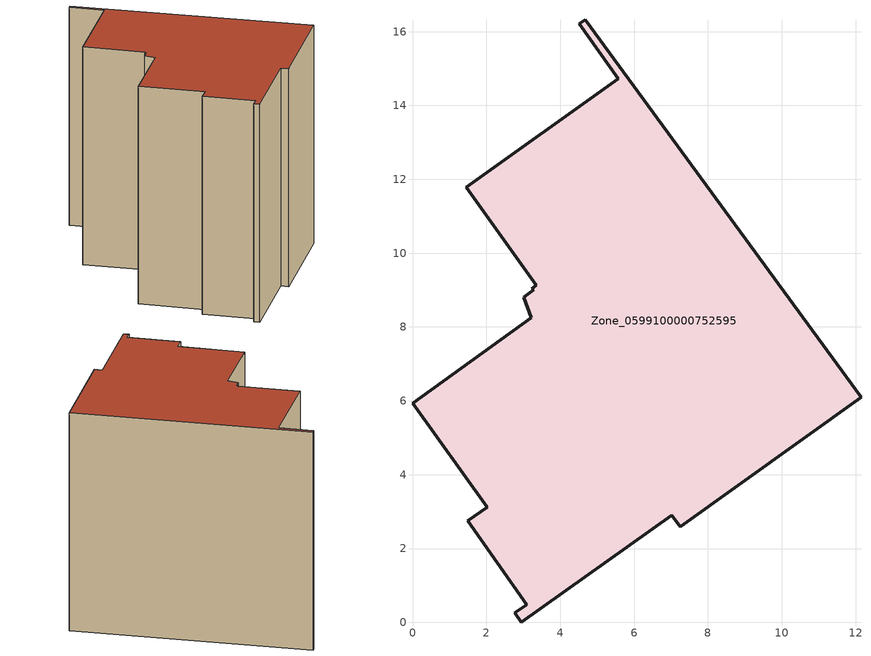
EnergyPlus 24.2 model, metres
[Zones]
Zone_0599100000752595
 floor ground (C_G): 7.02,2.91 2.95,0 2.77,0.26 3.09,0.48 1.49,2.75 2.02,3.11 0,5.94 3.22,8.25 3.01,8.81 3.28,9 3.23,9.04 3.36,9.13 1.46,11.78 5.58,14.72 4.52,16.21 4.68,16.32 12.15,6.1 7.25,2.59 z0
 wall outside (C_F): 4.52,16.21 5.58,14.72 1.46,11.78 3.36,9.13 3.23,9.04 3.28,9 3.01,8.81 3.22,8.25 0,5.94 2.02,3.11 1.49,2.75 3.09,0.48 2.77,0.26 2.95,0 7.02,2.91 7.25,2.59 12.15,6.1 4.68,16.32 4.52,16.21 z0:11.94
 roof outside (C_R): 2.95,0 7.02,2.91 7.25,2.59 12.15,6.1 4.68,16.32 4.52,16.21 5.58,14.72 1.46,11.78 3.36,9.13 3.23,9.04 3.28,9 3.01,8.81 3.22,8.25 0,5.94 2.02,3.11 1.49,2.75 3.09,0.48 2.77,0.26 z11.94
[BUILDING]
Pand.0599100000752595: North Axis=0; Terrain=City; Loads Convergence Tolerance Value=0.04; Temperature Convergence Tolerance Value=0.4; Solar Distribution=FullExterior; Maximum Number of Warmup Days=25; Minimum Number of Warmup Days=1
[Site:Location]
Rotterdam.The.Hague.AP_ZH_NLD Design_Conditions: Latitude=51.96; Longitude=4.45; Time Zone=1; Elevation=-4.5
[SITE:GROUNDTEMPERATURE:BUILDINGSURFACE]
18, 18, 18, 18, 18, 18, 18, 18, 18, 18, 18, 18
[MATERIAL] Thermal Absorptance=0.9; Solar Absorptance=0.7; Visible Absorptance=0.7
Name | Roughness | Thickness | Conductivity | Density | Specific Heat
G.TC.2006-2014 | MediumSmooth | 0.15 | 0.06 | 540 | 1210
F.TC.2006-2014 | Rough | 0.3 | 0.12 | 1920 | 840
R.TC.2006-2014 | MediumRough | 0.2 | 0.08 | 1500 | 1000
[CONSTRUCTION]
C_G: G.TC.2006-2014
C_F: F.TC.2006-2014
C_R: R.TC.2006-2014
[ZONE]
Zone_0599100000752595: Type=1; Multiplier=1; Ceiling Height=Autocalculate; Volume=Autocalculate; Floor Area=autocalculate; Part of Total Floor Area=Yes
[ZONEINFILTRATION:DESIGNFLOWRATE]
Infil_Zone_0599100000752595: Zone or ZoneList or Space or SpaceList=Zone_0599100000752595; Schedule=AlwaysOn; Design Flow Rate Calculation Method=Flow/Area; Flow Rate per Floor Area=0.0015; Constant Term Coefficient=1; Temperature Term Coefficient=0; Velocity Term Coefficient=0; Velocity Squared Term Coefficient=0
[HVACTEMPLATE:ZONE:IDEALLOADSAIRSYSTEM]
Zone_0599100000752595: Maximum Heating Supply Air Temperature=50; Minimum Cooling Supply Air Temperature=13; Maximum Heating Supply Air Humidity Ratio=0.0156; Minimum Cooling Supply Air Humidity Ratio=0.0077; Heating Limit=NoLimit; Cooling Limit=NoLimit; Dehumidification Control Type=ConstantSensibleHeatRatio; Cooling Sensible Heat Ratio=0.7; Dehumidification Setpoint=60; Humidification Control Type=None; Humidification Setpoint=30; Outdoor Air Method=None; Outdoor Air Flow Rate per Person=0.00944; Outdoor Air Flow Rate per Zone Floor Area=0; Outdoor Air Flow Rate per Zone=0; Demand Controlled Ventilation Type=None; Outdoor Air Economizer Type=NoEconomizer; Heat Recovery Type=None; Sensible Heat Recovery Effectiveness=0.7; Latent Heat Recovery Effectiveness=0.65
[ZONECONTROL:THERMOSTAT]
ThermostatControl_Zone_0599100000752595: Zone or ZoneList=Zone_0599100000752595; Control Type Schedule=DualSetpointControlType; Control 1=Thermostat_Zone_0599100000752595; Temperature Difference Between Cutout And Setpoint=0
[THERMOSTATSETPOINT:DUALSETPOINT]
Thermostat_Zone_0599100000752595: Heating Setpoint Temperature Schedule=HeatingSetpoint_Zone_0599100000752595; Cooling Setpoint Temperature Schedule=CoolingSetpoint_Zone_0599100000752595
[SCHEDULE:COMPACT]
HeatingSetpoint_Zone_0599100000752595: Through: 12/31, For: AllDays, Until: 24:00, 21
CoolingSetpoint_Zone_0599100000752595: Through: 12/31, For: AllDays, Until: 24:00, 24
DualSetpointControlType: Through: 12/31, For: AllDays, Until: 24:00, 4
AlwaysOn: Through: 12/31, For: AllDays, Until: 24:00, 1
